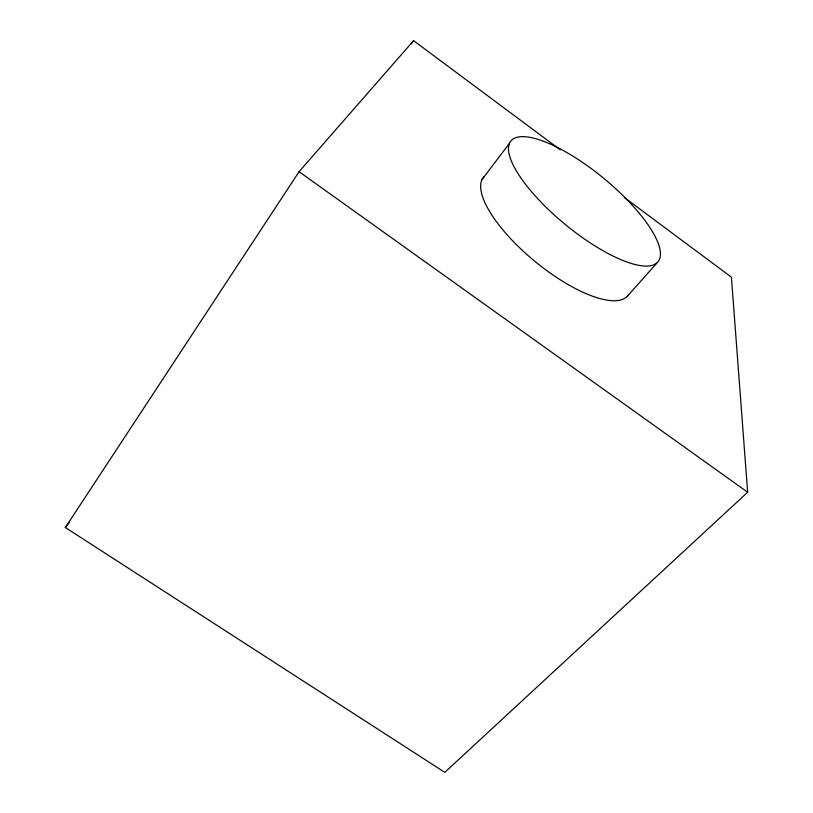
<?xml version="1.0" encoding="UTF-8"?>
<svg xmlns="http://www.w3.org/2000/svg" width="813" height="813" viewBox="0 0 813 813"><rect width="100%" height="100%" fill="white"/><g stroke="black" fill="none" stroke-linecap="round" stroke-linejoin="round"><path stroke-width="1.22" d="M624.445 197.569L731.405 277.162L747.655 492.231L444.802 772.35L65.345 527.525L299.082 171.706L413.583 40.65L560.269 149.805M411.469 43.8L413.583 40.65M481.946 179.643L509.477 143.312M65.345 527.525L69.227 522.535M627.118 296.471L657.371 262.518A95.202 30.051 39.4 0 0 566.661 152.438A95.202 30.051 39.4 0 0 529.395 189.144A95.202 30.051 39.4 0 0 657.371 262.518M299.082 171.706L747.655 492.231M628.652 294.58A93.393 32.55 39.4 0 1 535.767 262.091A93.393 32.55 39.4 0 1 483.979 176.573"/></g></svg>
